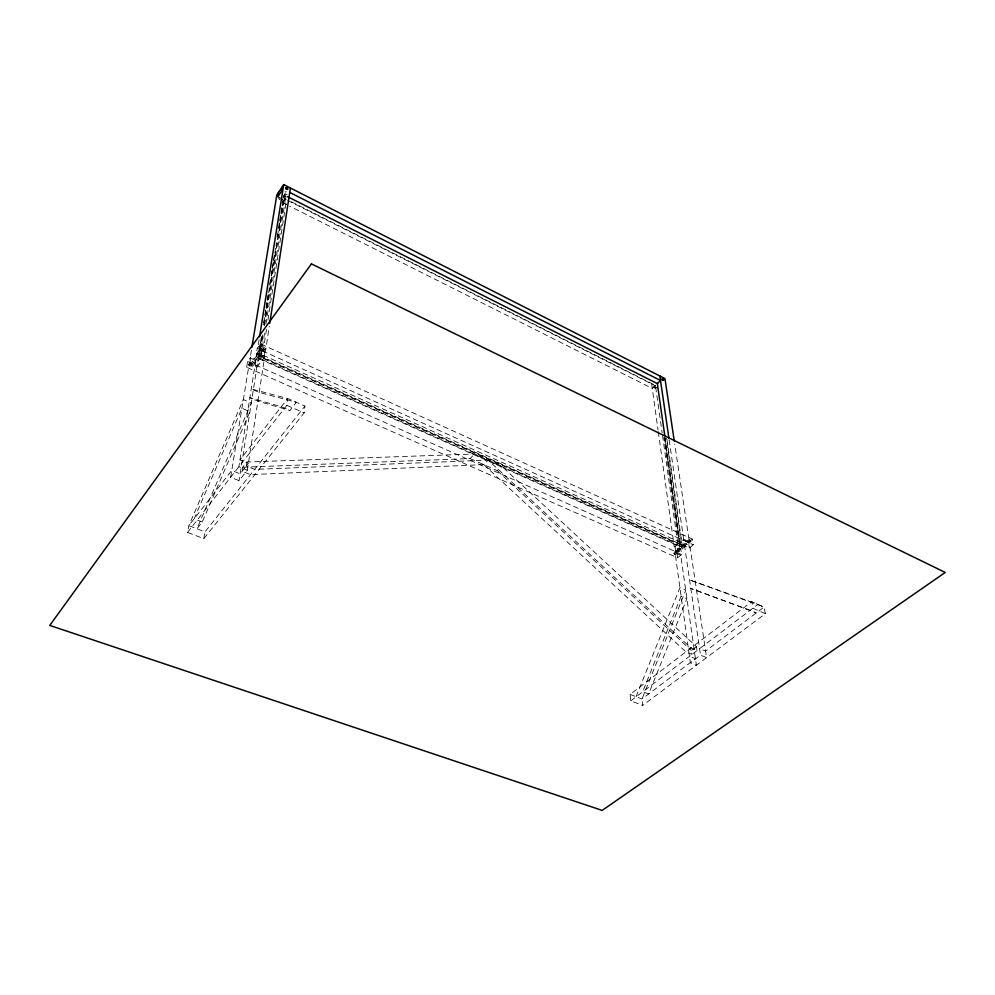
<?xml version="1.0" encoding="UTF-8"?>
<svg xmlns="http://www.w3.org/2000/svg" width="995" height="995" viewBox="0 0 995 995"><rect width="100%" height="100%" fill="white"/><g stroke="black" fill="none" stroke-linecap="round" stroke-linejoin="round"><path stroke-width="0.75" stroke-dasharray="4.97 3.73" d="M202.283 521.977L194.137 518.843L241.934 408.273L249.894 411.681L202.283 521.977L196.935 528.78L251.262 402.975L243.352 399.555L188.826 525.671L187.558 532.449L203.826 538.631L304.171 412.9L304.967 406.072L287.717 398.522L251.262 388.97L259.21 392.428L296.361 402.303L289.943 410.475L257.879 401.147L249.869 397.689L281.324 406.731L289.943 410.475M187.558 532.449L286.821 405.351L287.717 398.522L239.982 459.889L248.389 463.334L240.118 473.856L231.76 470.461L188.826 525.671L205.007 531.865L304.967 406.072M246.922 462.003L246.3 465.983L254.645 469.391L488.147 460.113L690.953 648.031L697.022 650.519L696.475 646.688L501.654 466.157L474.491 454.006L246.922 462.003L242.792 467.252L242.171 471.244L250.491 474.627L483.769 464.628L488.147 460.113M247.345 470.15L264.67 356.658L256.946 353.2L238.899 466.705L247.345 470.15L239.049 480.66L230.653 477.277L249.21 363.772L256.897 367.18L239.049 480.66M669.187 440.051L683.64 539.19L680.02 542.225L262.556 354.954L265.553 350.874L269.309 326.298M264.521 333.3L260.479 359.282L262.257 356.882L266.511 329.37M265.951 324.121L285.441 198.764L284.508 200.157L277.829 196.786M267.916 320.191L286.1 202.52M666.973 439.479L682.184 544.962L680.033 546.765L257.929 358.15L261.051 338.275M282.257 203.751L282.978 199.174M261.61 336.31L258.24 357.702L680.418 546.442L664.921 437.912M263.774 322.567L264.745 316.447M264.981 314.917L265.939 308.811M266.187 307.281L267.145 301.174M267.381 299.644L268.351 293.525M269.794 284.359L271.001 276.722M271.237 275.192L272.195 269.073M272.443 267.555L273.401 261.436M273.637 259.906L274.608 253.8M277.244 236.984L277.729 233.937M278.687 227.818L279.657 221.711M279.893 220.181L280.851 214.074M281.1 212.544L282.058 206.425M251.399 350.377L250.155 357.989L257.804 361.409L261.648 337.006M263.563 324.818L264.757 317.194M265.006 315.664L265.964 309.569M266.2 308.04L267.157 301.945M267.394 300.428L268.364 294.321M268.6 292.804L269.558 286.697M269.794 285.179L271.001 277.555M271.237 276.025L272.195 269.931M272.431 268.401L273.401 262.307M273.637 260.789L274.595 254.683M274.831 253.165L275.789 247.058M276.038 245.541L276.51 242.494M277.468 236.387L278.426 230.293M278.675 228.763L279.632 222.669M279.869 221.151L280.826 215.044M281.075 213.527L282.033 207.42M282.269 205.903L283.227 199.808M262.73 334.78L259.372 356.173L681.786 545.297L666.389 438.297M264.16 325.614L284.757 194.224M257.929 358.15L259.695 355.725L263.053 334.332M264.483 325.178L285.043 193.801L287.816 195.194M284.508 200.157L285.192 195.716L283.463 198.279L286.237 199.672M257.22 348.3L264.906 351.757L264.011 357.541L256.3 354.083L257.22 348.3L260.454 343.86L692.458 539.103L693.316 544.787L689.361 548.071L683.677 545.534L682.856 539.837L688.515 542.399L689.361 548.071M259.073 339.805L257.867 347.417L265.553 350.874M249.844 362.901L250.79 357.118L258.451 360.538L257.543 366.309L249.844 362.901L246.66 367.267L677.632 557.822L681.525 554.588L680.717 548.917L675.058 546.392L675.854 552.076L681.525 554.588M246.66 367.267L247.606 361.483L250.79 357.118M203.826 538.631L205.007 531.865M636.066 696.699L679.921 587.722L685.717 590.222L641.999 698.963L642.683 705.405L630.755 700.878L630.109 694.41L751.772 601.676L764.085 607.062L765.354 613.679L642.683 705.405M653.727 386.732C658.491 389.542 650.941 388.411 655.804 384.717M285.043 193.801L283.451 196.164L286.224 197.557M284.819 195.281L283.227 197.644L285.988 199.037M256.3 354.083L259.546 349.631L693.316 544.787M249.77 365.277L262.692 347.628M250.964 366.073L263.874 348.474M252.133 366.906A1.43 0.92 35.3 0 0 250.864 365.016A1.43 0.92 35.3 0 0 249.907 366.284A1.43 0.92 35.3 0 0 252.133 366.906L265.068 349.295A1.455 0.908 35.5 0 0 263.75 347.417A1.455 0.908 35.5 0 0 262.804 348.685A1.455 0.908 35.5 0 0 265.043 349.332M257.804 361.409L260.777 357.367L677.869 544.029L674.287 547.051L679.933 549.563L663.963 437.265M256.897 367.18L264.67 356.658M690.816 541.641L690.654 540.347L689.311 539.676L673.652 552.772L673.789 554.053L675.132 554.712L690.816 541.641C688.378 536.504 691.065 545.185 689.274 539.688M675.17 554.7C671.799 550.372 677.085 557.076 673.652 552.772M242.792 467.252L470.15 458.571L474.491 454.006M470.15 458.571L497.251 470.635L501.654 466.157M655.444 385.401L652.285 388.448L289.694 206.189M675.07 552.722L684.461 544.874L690.157 547.424L706.599 657.62L700.53 655.133L690.343 662.807L675.07 552.722L680.742 555.247L696.388 665.245L690.343 662.807M674.411 553.73L690.045 540.658M677.632 557.822L676.836 552.15L680.717 548.917M688.515 542.399L692.458 539.103M483.769 464.628L685.891 651.887L691.96 654.362L691.413 650.531L696.475 646.688M630.755 700.878L757.954 604.375L689.572 579.911L764.085 607.062L705.617 651.066L699.572 648.591M630.109 694.41L641.999 698.963L695.455 658.715L689.436 656.265M286.821 405.351L304.171 412.9M765.354 613.679L752.991 608.293L751.772 601.676M247.606 361.483L676.836 552.15M259.695 355.725L682.184 544.962M683.64 539.19L689.299 541.74L674.747 444.156M291.535 201.836L655.767 385.562M287.617 200.368L655.469 385.861M654.337 386.47L658.155 388.398M282.767 202.719L288.301 205.505M283.749 195.729L286.51 197.134M497.251 470.635L691.413 650.531M684.461 544.874L700.53 655.133M664.983 437.091L680.282 544.116L678.142 545.919L662.359 434.317M664.561 438.235L680.033 546.765M655.655 386.931L659.113 411.383M659.337 412.913L662.148 432.788M651.65 383.933L658.056 430.101M658.267 431.643L674.287 547.051M279.968 199.672A1.269 0.697 35 0 1 278.675 198.341A1.269 0.697 35 0 1 279.981 198.117M286.1 191.45A1.281 0.697 35.1 0 1 284.881 191.836M687.047 544.613C684.174 545.695 685.791 540.571 687.047 544.613M679.237 551.143C676.351 552.237 677.981 547.113 679.237 551.143M681.102 596.204L642.708 691.662L648.653 693.95L686.923 598.692L681.102 596.204M750.18 610.246L690.804 588.406L756.312 612.908L750.18 610.246M252.979 361.707A1.443 0.92 35.3 0 0 255.193 362.69A1.443 0.92 35.3 0 0 254.31 360.75A1.443 0.92 35.3 0 0 252.979 361.707M259.421 352.902A1.443 0.92 35.5 0 0 261.648 353.897A1.443 0.92 35.5 0 0 260.765 351.956A1.443 0.92 35.5 0 0 259.421 352.902"/><path stroke-width="1.49" d="M269.769 323.213L290.416 187.993M259.558 336.77L283.737 184.597L664.958 378.585L674.287 441.108M282.008 187.197L281.299 191.625L277.829 196.786L278.538 192.358M251.897 347.33L276.821 194.92L283.737 184.597M287.592 196.674L657.645 383.747M289.744 192.421L660.518 380.513L657.334 383.585L664.76 435.561M659.859 375.998L668.963 438.521M663.59 379.978C661.899 381.508 661.488 376.632 663.541 379.767C662.123 381.806 661.538 376.458 663.603 380.028M311.423 263.886L49.75 625.42L602.174 810.403L945.25 572.448L311.423 263.886M285.826 188.577A1.281 0.697 35.2 0 0 287.754 189.286A1.281 0.697 35.2 0 0 286.622 187.682A1.281 0.697 35.2 0 0 285.826 188.577"/></g></svg>
